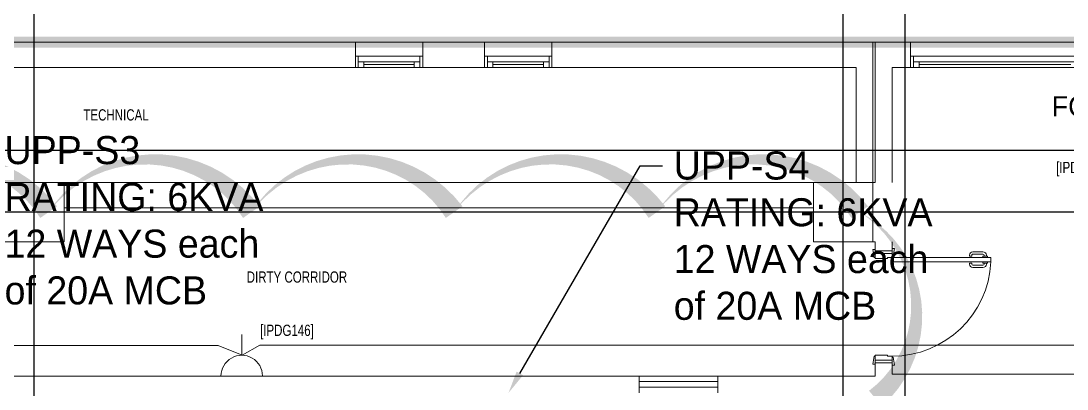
# Model space of a CAD drawing. Header units: metres. Extents: x 75097 to 220695, y -1557923 to -1361206.
# Drawn here: x 151444 to 160756, y -1398664 to -1395383 of the extents above; entities that cross this region are included whole.
import ezdxf
from ezdxf import colors
from ezdxf.entities.mleader import LeaderData, LeaderLine
from ezdxf.math import Vec2, Vec3

# ---------------------------------------------------------------- set-up
doc = ezdxf.new("R2010")
doc.units = ezdxf.units.M
doc.linetypes.add('DASHED2', pattern=[0.375, 0.25, -0.125])
doc.layers.get('0').update_dxf_attribs({"lineweight": 0})
for name, color, linetype, lineweight in [('A-100 - Copy$0$72_EGR_BASE_TEXT', 8, 'Continuous', 0), ('A-100 - Copy$0$A-GENM', 8, 'Continuous', 0), ('A-100 - Copy$0$Aluminum', 8, 'Continuous', 0), ('A-100 - Copy$0$Proj', 8, 'Continuous', 0), ('A-100 - Copy$0$Structure', 8, 'Continuous', 9), ('A-100 - Copy$0$Walls', 8, 'Continuous', 0), ('A-100 - Copy$0$Wooden Joinery', 8, 'Continuous', 0)]:
    doc.layers.add(name, color=color, linetype=linetype, lineweight=lineweight)
doc.layers.add('A-100 - Copy$0$axes', color=8, linetype='Continuous')
for name, color, linetype, lineweight, true_color in [('E-POWR', 7, 'Continuous', 9, 0x4e7e3e), ('E-POWR-IDEN _1-100_', 7, 'Continuous', 9, 0x4e7e3e), ('EXF', 7, 'Continuous', 0, 0x4e7e3e), ('REV 01', 7, 'Continuous', 0, 0xe41b4d)]:
    doc.layers.add(name, color=color, linetype=linetype, lineweight=lineweight, true_color=true_color)
doc.styles.add('A-100 - Copy$0$X3G_ENTITY_2587EA', font='swisscl.ttf', dxfattribs={"height": 200})
doc.styles.add('Optima_5', font='', dxfattribs={"height": 3.001645})
doc.styles.get("Standard").update_dxf_attribs({"font": 'GOTHIC.TTF'})
doc.styles.get('Optima_5').set_extended_font_data('Optima')

# ---------------------------------------------------------------- blocks, each defined once
blk = doc.blocks.new('NORMAL SOCKET')
at = {"layer": 'E-POWR'}
for p, q in [((0, 308), (0, 615)), ((-308, 0), (308, 0))]:
    blk.add_line(p, q, dxfattribs=at)
blk.add_ellipse((0, 0), major_axis=(33, 306), ratio=1, start_param=4.81904, end_param=7.960633, dxfattribs=at)
blk = doc.blocks.new('A-100 - Copy$0$A$C692066EF')
at = {"layer": 'A-100 - Copy$0$Wooden Joinery'}
for p, q in [((2405.9, 280), (2495.9, 280)), ((2365.9, 240), (2405.9, 240)), ((2365.9, 230), (2365.9, 240)), ((2365.9, 190), (2365.9, 180)), ((2375.9, 240), (2375.9, 250)), ((2395.9, 240), (2395.9, 250)), ((2405.9, 260), (2495.9, 260)), ((2405.9, 230), (2405.9, 240)), ((2405.9, 190), (2405.9, 180)), ((2505.9, 240), (2505.9, 250)), ((2505.9, 240), (2525.9, 240)), ((2525.9, 240), (2525.9, 250)), ((2365.9, 180), (2405.9, 180)), ((2375.9, 180), (2375.9, 170)), ((2395.9, 180), (2395.9, 170)), ((2405.9, 160), (2495.9, 160)), ((2405.9, 140), (2495.9, 140)), ((2505.9, 180), (2505.9, 170)), ((2505.9, 180), (2525.9, 180)), ((2525.9, 180), (2525.9, 170))]:
    blk.add_line(p, q, dxfattribs=at)
for points in [[(3215, 1080), (3205, 1080), (3195, 1150), (3215, 1150)], [(3365, 1070), (3375, 1070), (3385, 1140), (3365, 1140)], [(3215, 230), (2335.9, 230), (2335.9, 190), (3215, 190)], [(3215, 230), (2335.9, 230), (2335.9, 190), (3215, 190)], [(3365, 190), (3375, 190), (3385, 120), (3365, 120)], [(3215, 180), (3205, 180), (3195, 110), (3215, 110)]]:
    blk.add_lwpolyline(points, close=True, dxfattribs=at)
for points in [[(3215, 1105), (3365, 1105), (3365, 1130), (3215, 1130), (3215, 1105)], [(3215, 1105), (3215, 1070), (3255, 1070), (3255, 1060), (3365, 1060), (3365, 1105), (3215, 1105)], [(3215, 155), (3215, 190), (3255, 190), (3255, 200), (3365, 200), (3365, 155), (3215, 155)], [(3215, 155), (3365, 155), (3365, 130), (3215, 130), (3215, 155)]]:
    blk.add_lwpolyline(points, dxfattribs=at)
for centre, radius, start, end in [((3215, 190), 880, 90, 177.39475), ((2405.9, 250), 30, 90, 180), ((2495.9, 250), 30, 0, 90), ((2405.9, 250), 10, 90, 180), ((2495.9, 250), 10, 0, 90), ((2405.9, 170), 30, 180, 270), ((2405.9, 170), 10, 180, 270), ((2495.9, 170), 10, 270, 0), ((2495.9, 170), 30, 270, 0)]:
    blk.add_arc(centre, radius, start, end, dxfattribs=at)
blk = doc.blocks.new('A-100 - Copy')
at = {"layer": 'A-100 - Copy$0$A-GENM', "ltscale": 10}
for p, q in [((157573.3, -1398547.7, 0), (157573.3, -1398547.7, 0)), ((157623.3, -1398547.7, 0), (157623.3, -1398547.7, 0))]:
    blk.add_line(p, q, dxfattribs=at)
at = {"layer": 'A-100 - Copy$0$Aluminum'}
for p, q in [((155020.8, -1395697.7, -2.4), (154420.8, -1395697.7, -2.4)), ((154445.8, -1395697.7, -2.4), (154445.8, -1395797.7, -2.4)), ((154995.8, -1395697.7, -2.4), (154995.8, -1395797.7, -2.4)), ((156170.8, -1395697.7, -2.4), (155570.8, -1395697.7, -2.4)), ((155595.8, -1395697.7, -2.4), (155595.8, -1395797.7, -2.4)), ((156145.8, -1395697.7, -2.4), (156145.8, -1395797.7, -2.4)), ((160863.3, -1395697.7, -2.4), (159363.3, -1395697.7, -2.4)), ((159388.3, -1395697.7, -2.4), (159388.3, -1395797.7, -2.4)), ((155020.8, -1395797.7, -2.4), (154420.8, -1395797.7, -2.4)), ((154995.8, -1395747.7, -2.4), (154445.8, -1395747.7, -2.4)), ((154495.8, -1395747.7, -2.4), (154495.8, -1395797.7, -2.4)), ((154495.8, -1395772.7, -2.4), (154945.8, -1395772.7, -2.4)), ((154945.8, -1395747.7, -2.4), (154945.8, -1395797.7, -2.4)), ((156170.8, -1395797.7, -2.4), (155570.8, -1395797.7, -2.4)), ((156145.8, -1395747.7, -2.4), (155595.8, -1395747.7, -2.4)), ((155645.8, -1395747.7, -2.4), (155645.8, -1395797.7, -2.4)), ((155645.8, -1395772.7, -2.4), (156095.8, -1395772.7, -2.4)), ((156095.8, -1395747.7, -2.4), (156095.8, -1395797.7, -2.4)), ((160865.3, -1395797.7, -0.1), (159365.3, -1395797.7, -0.1)), ((160838.3, -1395747.7, -2.4), (159388.3, -1395747.7, -2.4)), ((159438.3, -1395747.7, -2.4), (159438.3, -1395797.7, -2.4)), ((159438.3, -1395772.7, -2.4), (160788.3, -1395772.7, -2.4)), ((156948.3, -1398547.7, 0), (157648.3, -1398547.7, 0)), ((156948.3, -1398597.7, 0), (157648.3, -1398597.7, 0)), ((156948.3, -1398647.7, 0), (157648.3, -1398647.7, 0))]:
    blk.add_line(p, q, dxfattribs=at)
at = {"layer": 'A-100 - Copy$0$axes'}
for p, q in [((151563.3, -1477297.4, 0), (151563.3, -1391762.7, 0)), ((158763.3, -1477297.4, 0), (158763.3, -1391762.7, 0)), ((159313.3, -1477297.4, 0), (159313.3, -1391762.7, 0)), ((178940.3, -1396537.7, 0), (95643.4, -1396537.7, 0)), ((178940.3, -1397087.7, 0), (95650.8, -1397087.7, 0))]:
    blk.add_line(p, q, dxfattribs=at)
at = {"layer": 'A-100 - Copy$0$Proj'}
for p, q in [((154420.8, -1395572.7, 0), (155020.8, -1395572.7, 0)), ((155570.8, -1395572.7, 0), (156170.8, -1395572.7, 0)), ((159365.3, -1395572.7, 2.4), (160865.3, -1395572.7, 2.4))]:
    blk.add_line(p, q, dxfattribs=at)
at = {"layer": 'A-100 - Copy$0$Structure', "elevation": 0}
for points in [[(151298.3, -1397352.7), (151828.3, -1397352.7), (151828.3, -1396822.7), (151298.3, -1396822.7)], [(158498.3, -1397352.7), (159028.3, -1397352.7), (159028.3, -1396822.7), (158498.3, -1396822.7)]]:
    blk.add_lwpolyline(points, close=True, dxfattribs=at)
at = {"layer": 'A-100 - Copy$0$Walls'}
for p, q in [((151200.3, -1395572.7, 0), (154422.8, -1395572.7, 0)), ((154420.8, -1395797.7, 0), (154420.8, -1395572.7, 0)), ((155020.8, -1395797.7, 0), (155020.8, -1395572.7, 0)), ((155022.8, -1395572.7, 0), (155572.8, -1395572.7, 0)), ((155570.8, -1395797.7, 0), (155570.8, -1395572.7, 0)), ((156170.8, -1395797.7, 0), (156170.8, -1395572.7, 0)), ((156172.8, -1395572.7, 0), (159028.3, -1395572.7, 2.1)), ((159028.3, -1396822.7, 0), (159028.3, -1395572.7, 0)), ((159028.3, -1395572.7, 0), (159048.3, -1395572.7, 0)), ((159048.3, -1395572.7, 2.1), (159365.3, -1395572.7, 2.4)), ((159048.3, -1396822.7, 0), (159048.3, -1395572.7, 0)), ((159363.3, -1395797.7, 0), (159363.3, -1395572.7, 0)), ((151200.3, -1395797.7, 0), (154420.8, -1395797.7, 3.8)), ((155022.8, -1395797.7, 0), (155570.8, -1395797.7, 7.6)), ((156170.8, -1395797.7, 2.4), (158878.3, -1395797.7, 2.4)), ((158878.3, -1396822.7, 0), (158878.3, -1395797.7, 0)), ((159198.3, -1395797.7, 2.4), (159365.3, -1395797.7, 2.4)), ((159198.3, -1396822.7, 0), (159198.3, -1395797.7, 0)), ((158498.3, -1396822.7, 0), (151827.4, -1396822.7, 0)), ((159028.3, -1396822.7, 0), (159048.3, -1396822.7, 0)), ((158498.3, -1397047.7, 0), (151827.4, -1397047.7, 0)), ((159028.3, -1397352.7, 0), (159048.3, -1397352.7, 0)), ((159048.3, -1397352.7, 0), (159048.3, -1397431, 0)), ((159198.3, -1397352.7, 0), (159198.3, -1397431, 0)), ((159198.3, -1397431, 0), (159048.3, -1397431, 0)), ((159198.3, -1398431, 0), (159048.3, -1398431, 0)), ((159048.3, -1398431, 0), (159048.3, -1398547.7, 0)), ((159198.3, -1398431, 0), (159198.3, -1398531, 0)), ((161933, -1398531, 0), (159198.3, -1398531, 0))]:
    blk.add_line(p, q, dxfattribs=at)
at = {"layer": 'A-100 - Copy$0$Walls', "ltscale": 10}
for p, q in [((156948.3, -1398547.7, 0), (149898.3, -1398547.7, 0)), ((156948.3, -1398697.7, 0), (156948.3, -1398547.7, 0)), ((157648.3, -1398697.7, 0), (157648.3, -1398547.7, 0)), ((159048.3, -1398547.7, 0), (157648.3, -1398547.7, 0))]:
    blk.add_line(p, q, dxfattribs=at)
at = {"layer": 'A-100 - Copy$0$Wooden Joinery', "rotation": 180}
blk.add_blockref('A-100 - Copy$0$A$C692066EF', (162413.3, -1397301, 0), dxfattribs=at)
at = {"layer": 'A-100 - Copy$0$72_EGR_BASE_TEXT', "char_height": 100, "attachment_point": 2, "style": 'A-100 - Copy$0$X3G_ENTITY_2587EA'}
for s, insert in [('TECHNICAL', (152290.9, -1396170.6)), ('[IPDG147]', (160897.6, -1396639)), ('DIRTY CORRIDOR', (153900.9, -1397615.6)), ('[IPDG146]', (153812, -1398090.4))]:
    blk.add_mtext(s, dxfattribs=dict(at, insert=insert))

msp = doc.modelspace()

# ---------------------------------------------------------------- linework, layer by layer
at = {"layer": 'E-POWR', "color": 240, "linetype": 'DASHED2', "ltscale": 500, "true_color": 0xf10e52, "const_width": 100, "elevation": 2.4}
msp.add_lwpolyline([(115298.3, -1413281.4), (159313.3, -1413281.4), (159393.3, -1448612.7), (173978.3, -1448457.7), (173978.3, -1433902.7), (175258.3, -1433902.7), (175258.3, -1404237.7), (173964.3, -1404237.7), (173978.3, -1396822.7), (166814.4, -1396822.7), (166814.4, -1395572.7), (144628.7, -1395572.7), (144628.7, -1391327.7), (116969, -1391327.7), (116997.3, -1391802.7)], dxfattribs=at)
at = {"layer": 'EXF', "color": 85, "elevation": 0}
msp.add_lwpolyline([(159382.9, -1400873.9), (159499.5, -1400755.8), (159499.5, -1398809.6), (161295.8, -1398809.6), (161434.9, -1398531), (161248.7, -1398272.1), (158136.9, -1398272.1), (153569.4, -1398272.2), (153414.4, -1398363.1), (153199.2, -1398276.2), (139979.4, -1398276.2), (139747.8, -1398363.1)], dxfattribs=at)

# ---------------------------------------------------------------- block references
at = {"layer": 'E-POWR', "color": 85, "xscale": -0.6, "yscale": 0.6, "zscale": 0.6}
msp.add_blockref('NORMAL SOCKET', (153409.7, -1398547.7, 0), dxfattribs=at)

# ---------------------------------------------------------------- texts
at = {"layer": 'E-POWR-IDEN _1-100_', "insert": (160618.9, -1396054.1), "char_height": 180.1, "width": 1627.594, "attachment_point": 1, "rotation": 360, "line_spacing_factor": 1.047943, "style": 'Optima_5'}
msp.add_mtext('FOR EXF', dxfattribs=at)

# ---------------------------------------------------------------- next in the draw order: block references
msp.add_blockref('A-100 - Copy', (0, 0))

# ---------------------------------------------------------------- next in the draw order: linework, layer by layer
at = {"layer": 'REV 01', "color": 3, "elevation": -2.4}
msp.add_lwpolyline([(142666.9, -1397087.7, 0, 180.5, -0.520567), (144471.7, -1397087.6, 0, 180.5, -0.520567), (146276.4, -1397087.5, 0, 180.5, -0.520567), (148081.2, -1397087.5, 0, 180.5, -0.520567), (149886, -1397087.4, 0, 180.5, -0.520567), (151690.8, -1397087.3, 0, 180.5, -0.520567), (153495.6, -1397087.3, 0, 180.5, -0.520567), (155300.4, -1397087.2, 0, 180.5, -0.520567), (157105.1, -1397087.1, 0, 180.5, -0.520567), (158909.9, -1397087, 0, 180.5, -0.520567), (159050.9, -1398748.8, 0, 180.5, -0.520567), (159048.8, -1400553.6, 0, 180.5, -0.520567), (159046.6, -1402358.4, 0, 180.5, -0.520567), (159044.4, -1404163.1, 0, 180.5, -0.520567), (157940.6, -1404865, 0, 180.5, -0.520567), (156135.8, -1404865, 0, 180.5, -0.520567), (154331, -1404865.1, 0, 180.5, -0.520567), (152526.2, -1404865.2, 0, 180.5, -0.520567), (150721.5, -1404865.3, 0, 180.5, -0.520567), (148916.7, -1404865.3, 0, 180.5, -0.520567), (147111.9, -1404865.4, 0, 180.5, -0.520567), (145307.1, -1404865.5, 0, 180.5, -0.520567), (143502.3, -1404865.6, 0, 180.5, -0.520567), (141697.6, -1404865.6, 0, 180.5, -0.520567)], format="xyseb", dxfattribs=at)

# ---------------------------------------------------------------- next in the draw order: leaders
at = {"layer": 'E-POWR'}
ml = msp.add_multileader_mtext('Standard', dxfattribs=at)
ml.set_content('UPP-S3\\PRATING: 6KVA\\P12 WAYS each of 20A MCB', color=256)
ml.set_leader_properties()
ml.build(insert=Vec2(0, 0))
ml.multileader.update_dxf_attribs({"text_right_attachment_type": 6, "dogleg_length": 200, "arrow_head_size": 200})
ctx = ml.context
ctx.base_point, ctx.char_height, ctx.arrow_head_size, ctx.landing_gap_size, ctx.plane_origin = Vec3(151198.7, -1396537.7, 0), 250, 200, 100, Vec3(150750.8, -1396982.8, 0)
ctx.right_attachment = 6
notes = []
notes.append((ctx, [(0, (1, 1, 0), (150998.7, -1396537.7, 0), (1, 0), 200, [(0, [(150598.3, -1398697.7, 0)], 0, [])])]))
ctx.mtext.insert, ctx.mtext.width, ctx.mtext.flow_direction = Vec3(151298.7, -1396409.5, 0), 2596.853, 5
ml = msp.add_multileader_mtext('Standard', dxfattribs=at)
ml.set_content('UPP-S4\\PRATING: 6KVA\\P12 WAYS each of 20A MCB', color=256)
ml.set_leader_properties()
ml.build(insert=Vec2(0, 0))
ml.multileader.update_dxf_attribs({"text_right_attachment_type": 6, "dogleg_length": 200, "arrow_head_size": 200})
ctx = ml.context
ctx.base_point, ctx.char_height, ctx.arrow_head_size, ctx.landing_gap_size, ctx.plane_origin = Vec3(157154.8, -1396674.8, 0), 250, 200, 100, Vec3(155937.2, -1396982.8, 0)
ctx.right_attachment = 6
notes.append((ctx, [(0, (1, 1, 0), (156954.8, -1396674.8, 0), (1, 0), 200, [(0, [(155784.6, -1398697.7, 0)], 0, [])])]))
ctx.mtext.insert, ctx.mtext.width, ctx.mtext.flow_direction = Vec3(157254.8, -1396546.7, 0), 2596.853, 5
for ctx, leaders in notes:
    for number, flags, end, landing, length, lines in leaders:
        leader = LeaderData()
        leader.index, (leader.has_last_leader_line, leader.has_dogleg_vector, leader.attachment_direction) = number, flags
        leader.last_leader_point, leader.dogleg_vector, leader.dogleg_length = Vec3(end), Vec3(landing), length
        for number, points, colour, breaks in lines:
            line = LeaderLine()
            line.index, line.vertices, line.color, line.breaks = number, Vec3.list(points), colors.encode_raw_color(colour), breaks
            leader.lines.append(line)
        ctx.leaders.append(leader)

doc.saveas('drawing.dxf')
